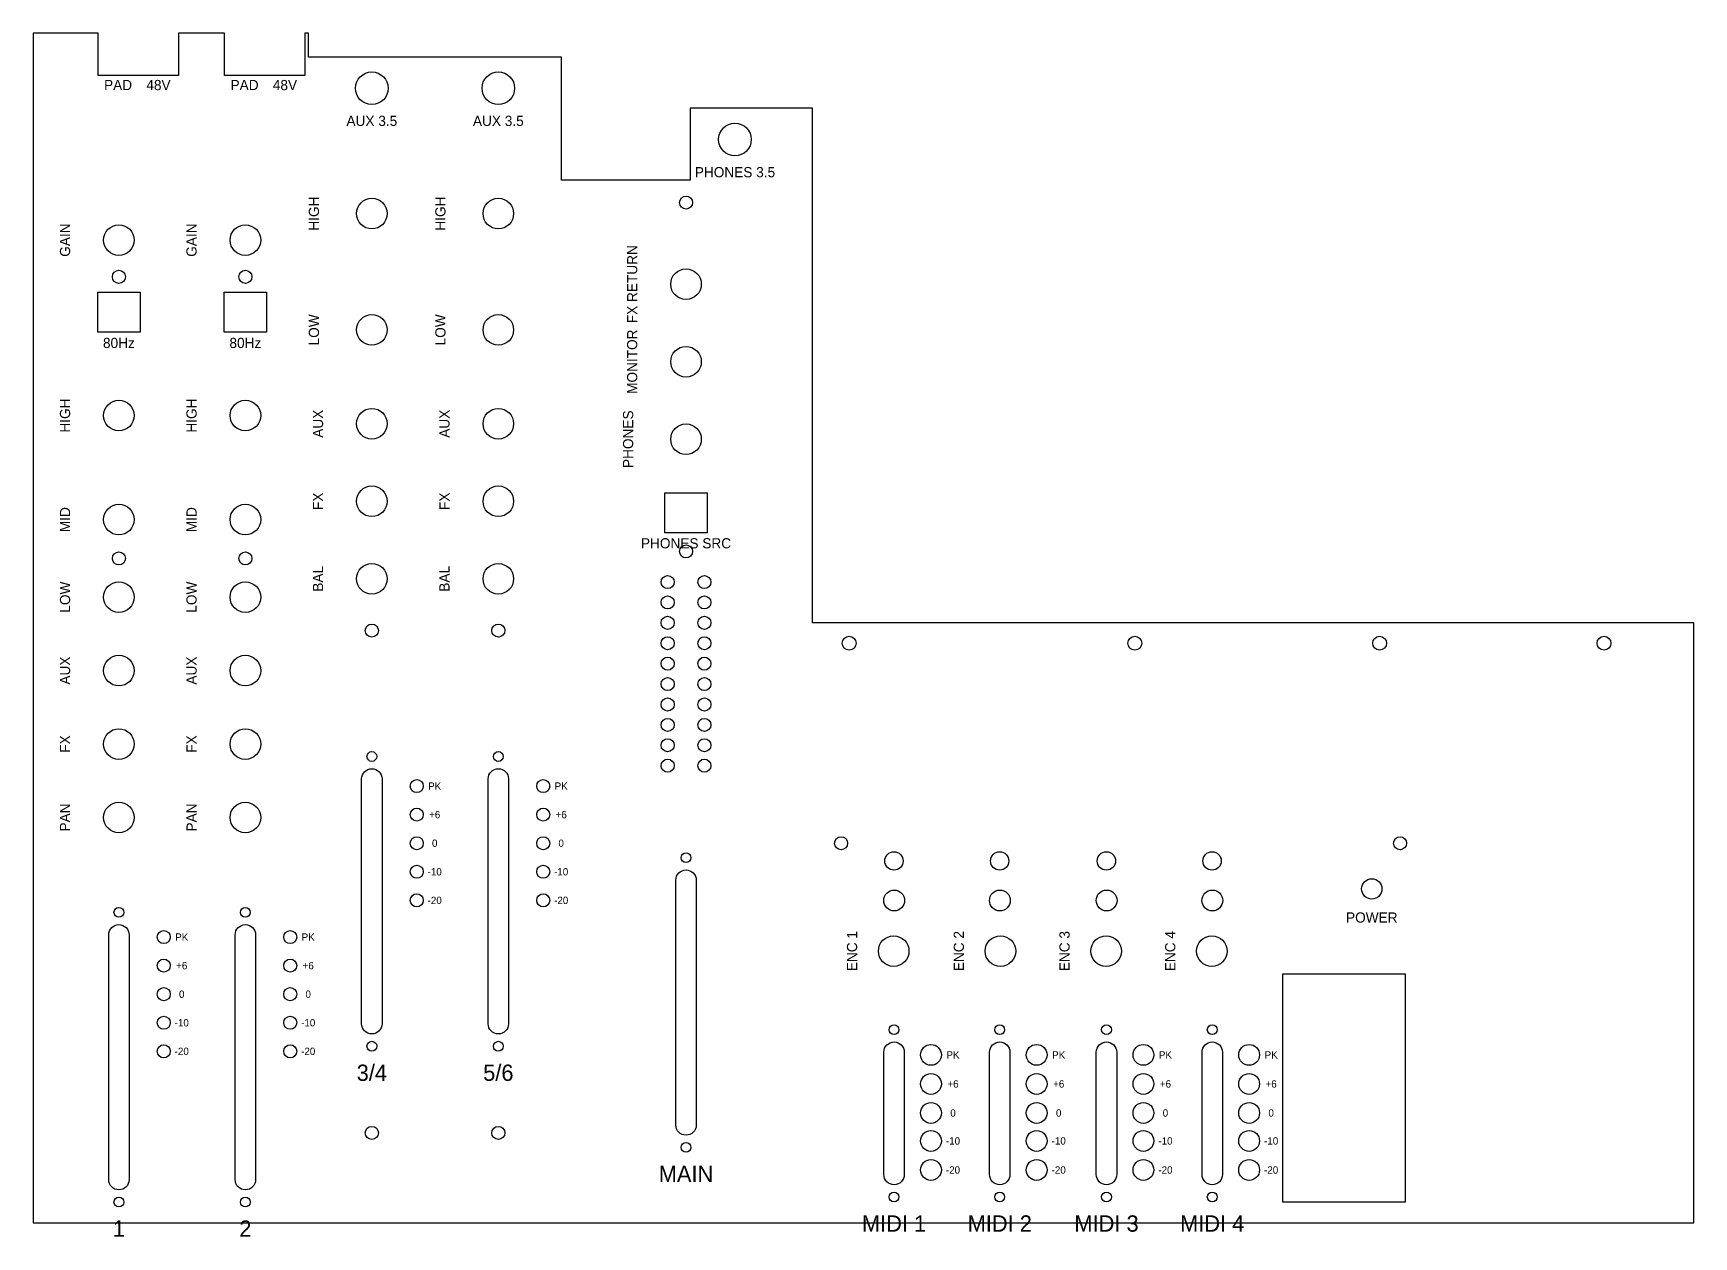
# Model space of a CAD drawing. Header units: millimetres. Extents: x 0 to 407, y -330 to -36.
import ezdxf
from ezdxf.enums import TextEntityAlignment as Align

# ---------------------------------------------------------------- set-up
doc = ezdxf.new("R2010")
doc.units = ezdxf.units.MM
for name, color, linetype in [('CUT', 1, 'Continuous'), ('LABELS', 3, 'Continuous'), ('OUTLINE', 7, 'Continuous')]:
    doc.layers.add(name, color=color, linetype=linetype)

msp = doc.modelspace()

# ---------------------------------------------------------------- linework, layer by layer
at = {"layer": 'CUT'}
for points in [[(15.8, -99), (26.2, -99), (26.2, -108.8), (15.8, -108.8)], [(46.8, -99), (57.2, -99), (57.2, -108.8), (46.8, -108.8)], [(154.8, -148.1), (165.2, -148.1), (165.2, -157.9), (154.8, -157.9)], [(306.25, -266), (336.25, -266), (336.25, -322), (306.25, -322)]]:
    msp.add_lwpolyline(points, close=True, dxfattribs=at)
for points in [[(80.5, -278.25), (80.5, -218.25, -1), (85.5, -218.25), (85.5, -278.25, -1)], [(111.5, -278.25), (111.5, -218.25, -1), (116.5, -218.25), (116.5, -278.25, -1)], [(157.5, -303.05), (157.5, -243.05, -1), (162.5, -243.05), (162.5, -303.05, -1)], [(18.5, -316.45), (18.5, -256.45, -1), (23.5, -256.45), (23.5, -316.45, -1)], [(49.5, -316.45), (49.5, -256.45, -1), (54.5, -256.45), (54.5, -316.45, -1)], [(208.49, -315.198), (208.49, -285.198, -1), (213.49, -285.198), (213.49, -315.198, -1)], [(234.398, -315.198), (234.398, -285.198, -1), (239.398, -285.198), (239.398, -315.198, -1)], [(260.56, -315.198), (260.56, -285.198, -1), (265.56, -285.198), (265.56, -315.198, -1)], [(286.468, -315.198), (286.468, -285.198, -1), (291.468, -285.198), (291.468, -315.198, -1)]]:
    msp.add_lwpolyline(points, format="xyb", close=True, dxfattribs=at)
for centre, radius in [((83, -48.98), 4), ((114, -48.98), 4), ((172, -61.55), 4), ((83, -79.7), 3.75), ((114, -79.7), 3.75), ((160, -77), 1.6), ((21, -86.2), 3.75), ((52, -86.2), 3.75), ((21, -95.2), 1.6), ((52, -95.2), 1.6), ((160, -97), 3.75), ((83, -108.2), 3.75), ((114, -108.2), 3.75), ((160, -116), 3.75), ((21, -129.2), 3.75), ((52, -129.2), 3.75), ((83, -131.2), 3.75), ((114, -131.2), 3.75), ((160, -135), 3.75), ((83, -150.2), 3.75), ((114, -150.2), 3.75), ((21, -154.7), 3.75), ((52, -154.7), 3.75), ((21, -164.2), 1.6), ((52, -164.2), 1.6), ((160, -162.5), 1.6), ((83, -169.2), 3.75), ((114, -169.2), 3.75), ((21, -173.7), 3.75), ((52, -173.7), 3.75), ((155.5, -170), 1.6), ((164.5, -170), 1.6), ((155.5, -175), 1.6), ((164.5, -175), 1.6), ((155.5, -180), 1.6), ((164.5, -180), 1.6), ((83, -181.9), 1.6), ((114, -181.9), 1.6), ((155.5, -185), 1.6), ((164.5, -185), 1.6), ((200, -185), 1.7), ((270, -185), 1.7), ((330, -185), 1.7), ((385, -185), 1.7), ((21, -191.7), 3.75), ((52, -191.7), 3.75), ((155.5, -190), 1.6), ((164.5, -190), 1.6), ((155.5, -195), 1.6), ((164.5, -195), 1.6), ((155.5, -200), 1.6), ((164.5, -200), 1.6), ((155.5, -205), 1.6), ((164.5, -205), 1.6), ((21, -209.7), 3.75), ((52, -209.7), 3.75), ((83, -212.75), 1.2), ((114, -212.75), 1.2), ((155.5, -210), 1.6), ((164.5, -210), 1.6), ((155.5, -215), 1.6), ((164.5, -215), 1.6), ((94, -220), 1.6), ((125, -220), 1.6), ((21, -227.7), 3.75), ((52, -227.7), 3.75), ((94, -227), 1.6), ((125, -227), 1.6), ((94, -234), 1.6), ((125, -234), 1.6), ((198, -234), 1.6), ((335, -234), 1.6), ((94, -241), 1.6), ((125, -241), 1.6), ((160, -237.55), 1.2), ((210.966, -238.346), 2.25), ((236.874, -238.346), 2.25), ((263.036, -238.346), 2.25), ((288.944, -238.346), 2.25), ((328.08, -245.204), 2.5), ((94, -248), 1.6), ((125, -248), 1.6), ((211.018, -248.033999), 2.55), ((236.926, -248.033999), 2.55), ((263.087999, -248.033999), 2.55), ((288.996, -248.033999), 2.55), ((21, -250.95), 1.2), ((52, -250.95), 1.2), ((32, -257), 1.6), ((63, -257), 1.6), ((210.898, -260.44), 3.75), ((237.06, -260.44), 3.75), ((262.968, -260.44), 3.75), ((288.876, -260.44), 3.75), ((32, -264), 1.6), ((63, -264), 1.6), ((32, -271), 1.6), ((63, -271), 1.6), ((32, -278), 1.6), ((63, -278), 1.6), ((210.99, -279.698), 1.2), ((236.898, -279.698), 1.2), ((263.06, -279.698), 1.2), ((288.968, -279.698), 1.2), ((32, -285), 1.6), ((63, -285), 1.6), ((83, -283.75), 1.2), ((114, -283.75), 1.2), ((220.035, -285.88), 2.55), ((245.943, -285.88), 2.55), ((272.105, -285.88), 2.55), ((298.013, -285.88), 2.55), ((220.035, -292.992), 2.55), ((245.943, -292.992), 2.55), ((272.105, -292.992), 2.55), ((298.013, -292.992), 2.55), ((220.035, -300.103999), 2.55), ((245.943, -300.103999), 2.55), ((272.105, -300.103999), 2.55), ((298.013, -300.103999), 2.55), ((83, -305), 1.6), ((114, -305), 1.6), ((220.035, -306.962), 2.55), ((245.943, -306.962), 2.55), ((272.105, -306.962), 2.55), ((298.013, -306.962), 2.55), ((160, -308.55), 1.2), ((220.035, -314.074), 2.55), ((245.943, -314.074), 2.55), ((272.105, -314.074), 2.55), ((298.013, -314.074), 2.55), ((21, -321.95), 1.2), ((52, -321.95), 1.2), ((210.99, -320.698), 1.2), ((236.898, -320.698), 1.2), ((263.06, -320.698), 1.2), ((288.968, -320.698), 1.2)]:
    msp.add_circle(centre, radius, dxfattribs=at)
at = {"layer": 'OUTLINE'}
msp.add_lwpolyline([(0, -35.5), (0, -327), (407, -327), (407, -180), (191, -180), (191, -53.9), (161, -53.9), (161, -71.5), (129.5, -71.5), (129.5, -41.4), (67.5, -41.4), (67.5, -35.5), (66.6, -35.5), (66.6, -45.9), (46.9, -45.9), (46.9, -35.5), (35.6, -35.5), (35.6, -45.9), (15.9, -45.9), (15.9, -35.5)], close=True, dxfattribs=at)

# ---------------------------------------------------------------- texts
at = {"layer": 'LABELS'}
for s, height, p in [('PAD', 2.5, (20.8, -48.2)), ('48V', 2.5, (30.7, -48.2)), ('PAD', 2.5, (51.8, -48.2)), ('48V', 2.5, (61.7, -48.2)), ('AUX 3.5', 2.5, (83, -56.98)), ('AUX 3.5', 2.5, (114, -56.98)), ('PHONES 3.5', 2.5, (172, -69.55)), ('80Hz', 2.5, (21, -111.4)), ('80Hz', 2.5, (52, -111.4)), ('PHONES SRC', 2.5, (160, -160.5)), ('PK', 1.8, (98.4, -220)), ('PK', 1.8, (129.4, -220)), ('+6', 1.8, (98.4, -227)), ('+6', 1.8, (129.4, -227)), ('0', 1.8, (98.4, -234)), ('0', 1.8, (129.4, -234)), ('-10', 1.8, (98.4, -241)), ('-10', 1.8, (129.4, -241)), ('-20', 1.8, (98.4, -248)), ('-20', 1.8, (129.4, -248)), ('POWER', 2.5, (328.08, -252.204)), ('PK', 1.8, (36.4, -257)), ('PK', 1.8, (67.4, -257)), ('+6', 1.8, (36.4, -264)), ('+6', 1.8, (67.4, -264)), ('0', 1.8, (36.4, -271)), ('0', 1.8, (67.4, -271)), ('-10', 1.8, (36.4, -278)), ('-10', 1.8, (67.4, -278)), ('-20', 1.8, (36.4, -285)), ('-20', 1.8, (67.4, -285)), ('3/4', 4, (83, -290.25)), ('5/6', 4, (114, -290.25)), ('PK', 1.8, (225.435, -285.88)), ('PK', 1.8, (251.343, -285.88)), ('PK', 1.8, (277.505, -285.88)), ('PK', 1.8, (303.413, -285.88)), ('+6', 1.8, (225.435, -292.992)), ('+6', 1.8, (251.343, -292.992)), ('+6', 1.8, (277.505, -292.992)), ('+6', 1.8, (303.413, -292.992)), ('0', 1.8, (225.435, -300.103999)), ('0', 1.8, (251.343, -300.103999)), ('0', 1.8, (277.505, -300.103999)), ('0', 1.8, (303.413, -300.103999)), ('-10', 1.8, (225.435, -306.962)), ('-10', 1.8, (251.343, -306.962)), ('-10', 1.8, (277.505, -306.962)), ('-10', 1.8, (303.413, -306.962)), ('MAIN', 4, (160, -315.05)), ('-20', 1.8, (225.435, -314.074)), ('-20', 1.8, (251.343, -314.074)), ('-20', 1.8, (277.505, -314.074)), ('-20', 1.8, (303.413, -314.074)), ('MIDI 1', 4, (210.99, -327.198)), ('MIDI 2', 4, (236.898, -327.198)), ('MIDI 3', 4, (263.06, -327.198)), ('MIDI 4', 4, (288.968, -327.198)), ('1', 4, (21, -328.45)), ('2', 4, (52, -328.45))]:
    msp.add_text(s, height=height, dxfattribs=at).set_placement(p, align=Align.MIDDLE_CENTER)
for s, p in [('HIGH', (68.8, -79.7)), ('HIGH', (99.8, -79.7)), ('GAIN', (7.8, -86.2)), ('GAIN', (38.8, -86.2)), ('FX RETURN', (146.8, -97)), ('LOW', (68.8, -108.2)), ('LOW', (99.8, -108.2)), ('MONITOR', (146.8, -116)), ('HIGH', (7.8, -129.2)), ('HIGH', (38.8, -129.2)), ('AUX', (69.8, -131.2)), ('AUX', (100.8, -131.2)), ('PHONES', (145.8, -135)), ('FX', (69.8, -150.2)), ('FX', (100.8, -150.2)), ('MID', (7.8, -154.7)), ('MID', (38.8, -154.7)), ('BAL', (69.8, -169.2)), ('BAL', (100.8, -169.2)), ('LOW', (7.8, -173.7)), ('LOW', (38.8, -173.7)), ('AUX', (7.8, -191.7)), ('AUX', (38.8, -191.7)), ('FX', (7.8, -209.7)), ('FX', (38.8, -209.7)), ('PAN', (7.8, -227.7)), ('PAN', (38.8, -227.7)), ('ENC 1', (200.698, -260.44)), ('ENC 2', (226.86, -260.44)), ('ENC 3', (252.768, -260.44)), ('ENC 4', (278.676, -260.44))]:
    msp.add_text(s, height=2.5, rotation=90, dxfattribs=at).set_placement(p, align=Align.MIDDLE_CENTER)

doc.saveas('drawing.dxf')
